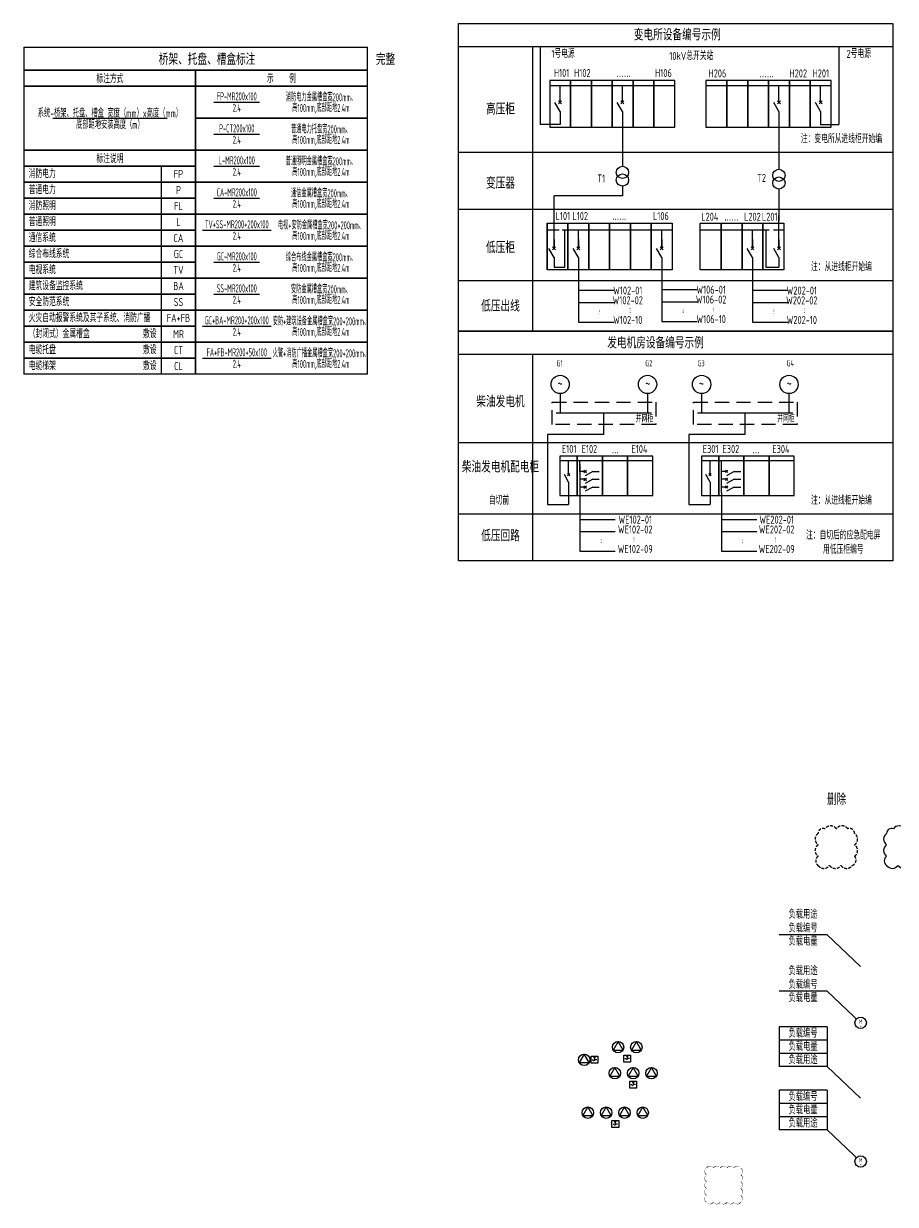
# Model space of a CAD drawing. Header units: millimetres. Extents: x -1040173 to 349982, y -145921 to 298175.
# Drawn here: x -522393 to -484256, y 15958 to 67614 of the extents above; entities that cross this region are included whole.
import ezdxf
from ezdxf.enums import TextEntityAlignment as Align

# ---------------------------------------------------------------- set-up
doc = ezdxf.new("R2010")
doc.units = ezdxf.units.MM
doc.header["$LTSCALE"] = 500
doc.header["$MEASUREMENT"] = 0
doc.linetypes.add('HIDDEN', pattern=[0.375, 0.25, -0.125])
doc.layers.get('0').update_dxf_attribs({"color": 255, "linetype": 'CONTINUOUS'})
doc.layers.get('DEFPOINTS').update_dxf_attribs({"linetype": 'CONTINUOUS'})
for name, color, linetype in [('0E-SY-L', 7, 'CONTINUOUS'), ('E-POWR-EQPM', 3, 'CONTINUOUS'), ('E-UNIV-DIAG', 2, 'CONTINUOUS'), ('E-UNIV-EL', 140, 'CONTINUOUS'), ('E-UNIV-NOTE', 6, 'CONTINUOUS')]:
    doc.layers.add(name, color=color, linetype=linetype)
for name, color, linetype, plot in [('AI-圈注', 1, 'CONTINUOUS', False), ('AI-总线校核', 1, 'CONTINUOUS', False), ('AI-提资比对', 1, 'CONTINUOUS', False)]:
    doc.layers.add(name, color=color, linetype=linetype, plot=plot)
doc.styles.add('TH-STYLE3', font='tssdeng.shx', dxfattribs={"width": 0.7, "bigfont": 'tssdchn.shx'})

# ---------------------------------------------------------------- blocks, each defined once
blk = doc.blocks.new('E-BDB054')
blk.add_circle((0, 0), 2.5)
at = {"layer": 'E-UNIV-EL'}
blk.add_lwpolyline([(0, 2.5), (-2.17, -1.25), (2.17, -1.25)], close=True, dxfattribs=at)
blk = doc.blocks.new('单台潜水泵')
at = {"layer": 'E-POWR-EQPM'}
blk.add_blockref('E-BDB054', (0, -2.5), dxfattribs=at)
blk = doc.blocks.new('E-BFAS23-3')
blk.add_lwpolyline([(-1.5, -1.5), (-1.5, 1.5), (1.5, 1.5), (1.5, -1.5)], close=True)
at = {"layer": 'E-UNIV-EL'}
for p, q in [((-1, 0), (-0.5, 0)), ((0, 0.71), (0, 0.51)), ((0, 0.41), (0, 0.26)), ((0, 0.16), (0, 0.01)), ((0.2, 1.08), (0.45, 1.08)), ((0, -0.09), (0, -0.29))]:
    blk.add_line(p, q, dxfattribs=at)
blk.add_lwpolyline([(1, 0), (0.5, 0), (-0.5, -0.58)], dxfattribs=at)
blk.add_lwpolyline([(0, 1.46, -0.533333), (0, 0.71, -0.533333)], format="xyb", close=True, dxfattribs=at)
blk = doc.blocks.new('*U642')
for p in [(0, 0), (8, 0)]:
    blk.add_blockref('单台潜水泵', p)
at = {"layer": 'E-POWR-EQPM'}
blk.add_blockref('E-BFAS23-3', (4, -7.5), dxfattribs=at)
blk = doc.blocks.new('*U644')
for p in [(0, 0), (8, 0), (16, 0)]:
    blk.add_blockref('单台潜水泵', p)
at = {"layer": 'E-POWR-EQPM'}
blk.add_blockref('E-BFAS23-3', (8, -7.5), dxfattribs=at)
blk = doc.blocks.new('*U646')
for p in [(0, 0), (8, 0), (16, 0), (24, 0)]:
    blk.add_blockref('单台潜水泵', p)
at = {"layer": 'E-POWR-EQPM'}
blk.add_blockref('E-BFAS23-3', (12, -7.5), dxfattribs=at)
blk = doc.blocks.new('单台潜水泵1')
at = {"layer": 'E-POWR-EQPM'}
for name, p in [('E-BDB054', (0, -2.5)), ('E-BFAS23-3', (4.5, -2.5))]:
    blk.add_blockref(name, p, dxfattribs=at)
blk = doc.blocks.new('THHZXT_fault')
at = {"layer": 'AI-总线校核'}
blk.add_lwpolyline([(-750, -750, 0, 30, 0.520567), (-450, -750, 0, 30, 0.520567), (-150, -750, 0, 30, 0.520567), (150, -750, 0, 30, 0.520567), (450, -750, 0, 30, 0.520567), (750, -750, 0, 30, 0.520567), (750, -450, 0, 30, 0.520567), (750, -150, 0, 30, 0.520567), (750, 150, 0, 30, 0.520567), (750, 450, 0, 30, 0.520567), (750, 750, 0, 30, 0.520567), (450, 750, 0, 30, 0.520567), (150, 750, 0, 30, 0.520567), (-150, 750, 0, 30, 0.520567), (-450, 750, 0, 30, 0.520567), (-750, 750, 0, 30, 0.520567), (-750, 450, 0, 30, 0.520567), (-750, 150, 0, 30, 0.520567), (-750, -150, 0, 30, 0.520567), (-750, -450, 0, 30, 0.520567)], format="xyseb", close=True, dxfattribs=at)
blk = doc.blocks.new('*U637')
at = {"layer": 'E-UNIV-DIAG', "color": 1}
for q in [(-35.7, 13.78), (0, 0)]:
    blk.add_line((-14.7, 13.78), q, dxfattribs=at)
at = {"layer": 'DEFPOINTS', "style": 'TH-STYLE3', "width": 0.7}
blk.add_attdef('负载用途', text='', height=3.5, dxfattribs=at).set_placement((-25.2, 22.68), align=Align.MIDDLE_CENTER)
at = {"layer": 'E-UNIV-NOTE', "style": 'TH-STYLE3', "width": 0.7}
for tag, p in [('负载编号', (-25.2, 16.68)), ('负载电量', (-25.2, 10.88))]:
    blk.add_attdef(tag, text='', height=3.5, dxfattribs=at).set_placement(p, align=Align.MIDDLE_CENTER)
blk = doc.blocks.new('E-BDB052')
blk.add_circle((0, 0), 2.5)
at = {"layer": 'E-UNIV-EL', "style": 'TH-STYLE3', "width": 0.7}
for s, p in [('M', (0, 0.5)), ('~', (0, -1.5))]:
    blk.add_text(s, height=1.8, dxfattribs=at).set_placement(p, align=Align.MIDDLE)
blk = doc.blocks.new('*U638')
at = {"layer": 'E-UNIV-DIAG', "color": 1}
for q in [(-35.7, 13.78), (0, 0)]:
    blk.add_line((-14.7, 13.78), q, dxfattribs=at)
at = {"layer": 'DEFPOINTS', "style": 'TH-STYLE3', "width": 0.7}
blk.add_attdef('负载用途', text='', height=3.5, dxfattribs=at).set_placement((-25.2, 22.68), align=Align.MIDDLE_CENTER)
at = {"layer": 'E-UNIV-NOTE', "style": 'TH-STYLE3', "width": 0.7}
for tag, p in [('负载编号', (-25.2, 16.68)), ('负载电量', (-25.2, 10.88))]:
    blk.add_attdef(tag, text='', height=3.5, dxfattribs=at).set_placement(p, align=Align.MIDDLE_CENTER)
blk.add_wipeout([(2.5, 0), (2.48, 0.31), (2.42, 0.62), (2.32, 0.92), (2.19, 1.2), (2.02, 1.47), (1.82, 1.71), (1.59, 1.93), (1.34, 2.11), (1.06, 2.26), (0.77, 2.38), (0.47, 2.46), (0.16, 2.5), (-0.16, 2.5), (-0.47, 2.46), (-0.77, 2.38), (-1.06, 2.26), (-1.34, 2.11), (-1.59, 1.93), (-1.82, 1.71), (-2.02, 1.47), (-2.19, 1.2), (-2.32, 0.92), (-2.42, 0.62), (-2.48, 0.31), (-2.5, 0), (-2.48, -0.31), (-2.42, -0.62), (-2.32, -0.92), (-2.19, -1.2), (-2.02, -1.47), (-1.82, -1.71), (-1.59, -1.93), (-1.34, -2.11), (-1.06, -2.26), (-0.77, -2.38), (-0.47, -2.46), (-0.16, -2.5), (0.16, -2.5), (0.47, -2.46), (0.77, -2.38), (1.06, -2.26), (1.34, -2.11), (1.59, -1.93), (1.82, -1.71), (2.02, -1.47), (2.19, -1.2), (2.32, -0.92), (2.42, -0.62), (2.48, -0.31)]).dxf.layer = 'E-POWR-EQPM'
at = {"layer": 'E-POWR-EQPM'}
blk.add_blockref('E-BDB052', (0, 0), dxfattribs=at)
blk = doc.blocks.new('*U648')
at = {"layer": 'E-UNIV-DIAG', "color": 1}
for p, q in [((-14.7, 31.18), (-35.7, 31.18)), ((-35.7, 31.18), (-35.7, 13.78)), ((-14.7, 31.18), (-14.7, 13.78)), ((-14.7, 25.38), (-35.7, 25.38)), ((-14.7, 19.58), (-35.7, 19.58)), ((-14.7, 13.78), (-35.7, 13.78)), ((-14.7, 13.78), (0, 0))]:
    blk.add_line(p, q, dxfattribs=at)
at = {"layer": 'E-UNIV-NOTE', "style": 'TH-STYLE3', "width": 0.7}
for tag, p in [('负载编号', (-25.2, 28.28)), ('负载电量', (-25.2, 22.48)), ('负载用途', (-25.2, 16.68))]:
    blk.add_attdef(tag, text='', height=3.5, dxfattribs=at).set_placement(p, align=Align.MIDDLE_CENTER)
blk = doc.blocks.new('*U649')
at = {"layer": 'E-UNIV-DIAG', "color": 1}
for p, q in [((-14.7, 31.18), (-35.7, 31.18)), ((-35.7, 31.18), (-35.7, 13.78)), ((-14.7, 31.18), (-14.7, 13.78)), ((-14.7, 25.38), (-35.7, 25.38)), ((-14.7, 19.58), (-35.7, 19.58)), ((-14.7, 13.78), (-35.7, 13.78)), ((-14.7, 13.78), (0, 0))]:
    blk.add_line(p, q, dxfattribs=at)
at = {"layer": 'E-UNIV-NOTE', "style": 'TH-STYLE3', "width": 0.7}
for tag, p in [('负载编号', (-25.2, 28.28)), ('负载电量', (-25.2, 22.48)), ('负载用途', (-25.2, 16.68))]:
    blk.add_attdef(tag, text='', height=3.5, dxfattribs=at).set_placement(p, align=Align.MIDDLE_CENTER)
blk.add_wipeout([(2.5, 0), (2.48, 0.31), (2.42, 0.62), (2.32, 0.92), (2.19, 1.2), (2.02, 1.47), (1.82, 1.71), (1.59, 1.93), (1.34, 2.11), (1.06, 2.26), (0.77, 2.38), (0.47, 2.46), (0.16, 2.5), (-0.16, 2.5), (-0.47, 2.46), (-0.77, 2.38), (-1.06, 2.26), (-1.34, 2.11), (-1.59, 1.93), (-1.82, 1.71), (-2.02, 1.47), (-2.19, 1.2), (-2.32, 0.92), (-2.42, 0.62), (-2.48, 0.31), (-2.5, 0), (-2.48, -0.31), (-2.42, -0.62), (-2.32, -0.92), (-2.19, -1.2), (-2.02, -1.47), (-1.82, -1.71), (-1.59, -1.93), (-1.34, -2.11), (-1.06, -2.26), (-0.77, -2.38), (-0.47, -2.46), (-0.16, -2.5), (0.16, -2.5), (0.47, -2.46), (0.77, -2.38), (1.06, -2.26), (1.34, -2.11), (1.59, -1.93), (1.82, -1.71), (2.02, -1.47), (2.19, -1.2), (2.32, -0.92), (2.42, -0.62), (2.48, -0.31)]).dxf.layer = 'E-POWR-EQPM'
at = {"layer": 'E-POWR-EQPM'}
blk.add_blockref('E-BDB052', (0, 0), dxfattribs=at)

msp = doc.modelspace()

# ---------------------------------------------------------------- linework, layer by layer
at = {"layer": '0E-SY-L', "color": 3, "ltscale": 1.5}
for p, q in [((-489351, 63766), (-489351, 61243)), ((-489351, 60375), (-489351, 58990)), ((-489351, 57784), (-489351, 59226)), ((-490510, 57784), (-490510, 58585)), ((-489925, 58585), (-489925, 56953)), ((-490510, 57384), (-490510, 54551)), ((-489351, 57384), (-489351, 56953)), ((-489925, 56953), (-489351, 56953)), ((-490510, 55948), (-488962, 55948)), ((-490510, 55410), (-488962, 55410)), ((-490510, 54551), (-488962, 54551))]:
    msp.add_line(p, q, dxfattribs=at)
at = {"layer": '0E-SY-L', "ltscale": 1.5}
for p, q in [((-490510, 58168), (-490510, 57784)), ((-489351, 58168), (-489351, 57784))]:
    msp.add_line(p, q, dxfattribs=at)
at = {"layer": '0E-SY-L'}
for p, q in [((-498920, 51429), (-498920, 50583)), ((-495099, 51429), (-495099, 50583)), ((-492733, 51429), (-492733, 50583)), ((-488912, 51429), (-488912, 50583))]:
    msp.add_line(p, q, dxfattribs=at)
at = {"layer": '0E-SY-L', "color": 3, "ltscale": 1.5, "const_width": 64}
for points in [[(-492790, 58585), (-489765, 58585)], [(-489598, 58585), (-489142, 58585)]]:
    msp.add_lwpolyline(points, dxfattribs=at)
at = {"layer": 'AI-提资比对', "color": 1, "linetype": 'HIDDEN'}
msp.add_lwpolyline([(-487639, 30788, 0.520567), (-487139, 30788, 0.520567), (-486639, 30788, 0.520567), (-486139, 30788, 0.520567), (-486039, 31188, 0.520567), (-486039, 31688, 0.520567), (-486039, 32188, 0.520567), (-486339, 32388, 0.520567), (-486839, 32388, 0.520567), (-487339, 32388, 0.520567), (-487639, 32188, 0.520567), (-487639, 31688, 0.520567), (-487639, 31188, 0.520567)], format="xyb", close=True, dxfattribs=at)
at = {"layer": 'AI-提资比对', "color": 1, "linetype": 'Continuous'}
msp.add_lwpolyline([(-484639, 30788, 0.520567), (-484139, 30788, 0.520567), (-483639, 30788, 0.520567), (-483139, 30788, 0.520567), (-483039, 31188, 0.520567), (-483039, 31688, 0.520567), (-483039, 32188, 0.520567), (-483339, 32388, 0.520567), (-483839, 32388, 0.520567), (-484339, 32388, 0.520567), (-484639, 32188, 0.520567), (-484639, 31688, 0.520567), (-484639, 31188, 0.520567)], format="xyb", close=True, dxfattribs=at)
at = {"layer": 'E-POWR-EQPM'}
for p, q in [((-499794, 66614), (-499794, 63198)), ((-486736, 66614), (-486736, 63198)), ((-498925, 64166), (-498925, 64896)), ((-496198, 64166), (-496198, 64896)), ((-489351, 64166), (-489351, 64896)), ((-487527, 64166), (-487527, 64896)), ((-498925, 63766), (-498925, 63198)), ((-487527, 63766), (-487527, 63198)), ((-498925, 63198), (-499794, 63198)), ((-487527, 63198), (-486736, 63198)), ((-496198, 60505), (-496198, 60085)), ((-496198, 60085), (-499190, 60085)), ((-498718, 56953), (-498718, 58585)), ((-499190, 56953), (-498718, 56953)), ((-498056, 45921), (-496509, 45921)), ((-491870, 45921), (-490323, 45921)), ((-498056, 45388), (-496509, 45388)), ((-491870, 45388), (-490323, 45388)), ((-498056, 44529), (-496509, 44529)), ((-491870, 44529), (-490323, 44529))]:
    msp.add_line(p, q, dxfattribs=at)
at = {"layer": 'E-POWR-EQPM', "linetype": 'Continuous'}
for p, q in [((-498925, 63766), (-499149, 64165)), ((-498862, 64229), (-498987, 64103)), ((-498987, 64229), (-498862, 64103)), ((-496198, 63766), (-496423, 64165)), ((-496136, 64229), (-496261, 64103)), ((-496261, 64229), (-496136, 64103)), ((-489351, 63766), (-489575, 64165)), ((-489288, 64229), (-489413, 64103)), ((-489413, 64229), (-489288, 64103)), ((-487527, 63766), (-487751, 64165)), ((-487464, 64229), (-487589, 64103)), ((-487589, 64229), (-487464, 64103)), ((-499190, 57384), (-499415, 57782)), ((-499128, 57846), (-499253, 57721)), ((-499253, 57846), (-499128, 57721)), ((-498125, 57384), (-498349, 57782)), ((-498062, 57846), (-498187, 57721)), ((-498187, 57846), (-498062, 57721)), ((-494477, 57384), (-494702, 57782)), ((-494415, 57846), (-494540, 57721)), ((-494540, 57846), (-494415, 57721)), ((-490510, 57384), (-490734, 57782)), ((-490447, 57846), (-490572, 57721)), ((-490572, 57846), (-490447, 57721)), ((-489351, 57384), (-489575, 57782)), ((-489288, 57846), (-489413, 57721)), ((-489413, 57846), (-489288, 57721))]:
    msp.add_line(p, q, dxfattribs=at)
at = {"layer": 'E-POWR-EQPM', "ltscale": 1.5}
for p, q in [((-496198, 63766), (-496198, 61373)), ((-499190, 57784), (-499190, 60085)), ((-498125, 57784), (-498125, 58585)), ((-494477, 57784), (-494477, 58585)), ((-499190, 58168), (-499190, 57784)), ((-498125, 58168), (-498125, 57784)), ((-494477, 58168), (-494477, 57784)), ((-499190, 57384), (-499190, 56953)), ((-498125, 57384), (-498125, 54553)), ((-494477, 57384), (-494477, 54588)), ((-498125, 55950), (-496577, 55950)), ((-494477, 55985), (-492930, 55985)), ((-498125, 55411), (-496577, 55411)), ((-494477, 55446), (-492930, 55446)), ((-498125, 54553), (-496577, 54553)), ((-494477, 54588), (-492930, 54588)), ((-497028, 50583), (-497028, 49645)), ((-490842, 50583), (-490842, 49645)), ((-497028, 49645), (-499472, 49645)), ((-499472, 49645), (-499472, 46581)), ((-490842, 49645), (-493286, 49645)), ((-493286, 49645), (-493286, 46581)), ((-498550, 47884), (-498550, 48492)), ((-498056, 48025), (-498056, 48492)), ((-497880, 48074), (-497776, 47970)), ((-497880, 47970), (-497776, 48074)), ((-492364, 47884), (-492364, 48492)), ((-491869, 48025), (-491869, 48492)), ((-491694, 48074), (-491590, 47970)), ((-491694, 47970), (-491590, 48074)), ((-498550, 47550), (-498737, 47883)), ((-498498, 47936), (-498602, 47832)), ((-498602, 47936), (-498498, 47832)), ((-498550, 47550), (-498550, 46581)), ((-497828, 48022), (-498054, 48022)), ((-497828, 47682), (-498054, 47682)), ((-497880, 47734), (-497776, 47630)), ((-497880, 47630), (-497776, 47734)), ((-497495, 48022), (-497827, 47835)), ((-497495, 47682), (-497827, 47495)), ((-497495, 48022), (-497210, 48022)), ((-497495, 47682), (-497210, 47682)), ((-492364, 47550), (-492551, 47883)), ((-492311, 47936), (-492416, 47832)), ((-492416, 47936), (-492311, 47832)), ((-492364, 47550), (-492364, 46581)), ((-491642, 48022), (-491867, 48022)), ((-491642, 47682), (-491867, 47682)), ((-491694, 47734), (-491590, 47630)), ((-491694, 47630), (-491590, 47734)), ((-491309, 48022), (-491641, 47835)), ((-491309, 47682), (-491641, 47495)), ((-491309, 48022), (-491023, 48022)), ((-491309, 47682), (-491023, 47682)), ((-498056, 47087), (-498056, 44529)), ((-497828, 47341), (-498054, 47341)), ((-497828, 47341), (-498054, 47341)), ((-497880, 47394), (-497776, 47289)), ((-497880, 47289), (-497776, 47394)), ((-497880, 47394), (-497776, 47289)), ((-497880, 47289), (-497776, 47394)), ((-497495, 47341), (-497827, 47154)), ((-497495, 47341), (-497827, 47154)), ((-497495, 47341), (-497210, 47341)), ((-497495, 47341), (-497210, 47341)), ((-491869, 47087), (-491870, 44529)), ((-491642, 47341), (-491867, 47341)), ((-491642, 47341), (-491867, 47341)), ((-491694, 47394), (-491590, 47289)), ((-491694, 47289), (-491590, 47394)), ((-491694, 47394), (-491590, 47289)), ((-491694, 47289), (-491590, 47394)), ((-491309, 47341), (-491641, 47154)), ((-491309, 47341), (-491641, 47154)), ((-491309, 47341), (-491023, 47341)), ((-491309, 47341), (-491023, 47341)), ((-499472, 46581), (-498550, 46581)), ((-493286, 46581), (-492364, 46581))]:
    msp.add_line(p, q, dxfattribs=at)
at = {"layer": 'E-POWR-EQPM'}
for points in [[(-498469, 65130), (-499380, 65130), (-499380, 63077), (-498469, 63077)], [(-497557, 65130), (-498469, 65130), (-498469, 63077), (-497557, 63077)], [(-496645, 65130), (-497557, 65130), (-497557, 63077), (-496645, 63077)], [(-495733, 65130), (-496645, 65130), (-496645, 63077), (-495733, 63077)], [(-494821, 65130), (-495733, 65130), (-495733, 63077), (-494821, 63077)], [(-493909, 65130), (-494821, 65130), (-494821, 63077), (-493909, 63077)], [(-491630, 65130), (-492542, 65130), (-492542, 63077), (-491630, 63077)], [(-490718, 65130), (-491630, 65130), (-491630, 63077), (-490718, 63077)], [(-489806, 65130), (-490718, 65130), (-490718, 63077), (-489806, 63077)], [(-488895, 65130), (-489806, 65130), (-489806, 63077), (-488895, 63077)], [(-487983, 65130), (-488895, 65130), (-488895, 63077), (-487983, 63077)], [(-487071, 65130), (-487983, 65130), (-487983, 63077), (-487071, 63077)], [(-499493, 58891), (-498581, 58891), (-498581, 56838), (-499493, 56838)], [(-498581, 58891), (-497669, 58891), (-497669, 56838), (-498581, 56838)], [(-497669, 58891), (-496757, 58891), (-496757, 56838), (-497669, 56838)], [(-496757, 58891), (-495845, 58891), (-495845, 56838), (-496757, 56838)], [(-495845, 58891), (-494933, 58891), (-494933, 56838), (-495845, 56838)], [(-494933, 58891), (-494021, 58891), (-494021, 56838), (-494933, 56838)], [(-492790, 58891), (-491878, 58891), (-491878, 56838), (-492790, 56838)], [(-491878, 58891), (-490966, 58891), (-490966, 56838), (-491878, 56838)], [(-490966, 58891), (-490054, 58891), (-490054, 56838), (-490966, 56838)], [(-490054, 58891), (-489142, 58891), (-489142, 56838), (-490054, 56838)]]:
    msp.add_lwpolyline(points, close=True, dxfattribs=at)
at = {"layer": 'E-POWR-EQPM', "const_width": 64}
for points in [[(-493909, 64898), (-499380, 64898)], [(-487071, 64898), (-492542, 64898)]]:
    msp.add_lwpolyline(points, dxfattribs=at)
at = {"layer": 'E-POWR-EQPM'}
msp.add_lwpolyline([(-499493, 58891), (-499493, 56838)], dxfattribs=at)
at = {"layer": 'E-POWR-EQPM', "ltscale": 1.5}
for points, const_width in [([(-499493, 58585), (-498954, 58585)], 64), ([(-498834, 58585), (-494021, 58585)], 64), ([(-499104, 50583), (-494915, 50583)], 53.3), ([(-492918, 50583), (-488728, 50583)], 53.3), ([(-494868, 48494), (-498930, 48494)], 53.3), ([(-498056, 47087), (-498056, 48329)], 53.3), ([(-488681, 48494), (-492743, 48494)], 53.3), ([(-491869, 47087), (-491869, 48329)], 53.3)]:
    msp.add_lwpolyline(points, dxfattribs=dict(at, const_width=const_width))
at = {"layer": 'E-POWR-EQPM', "linetype": 'HIDDEN', "ltscale": 5}
for points in [[(-499276, 50073), (-499276, 51054), (-494743, 51054), (-494743, 50073)], [(-493089, 50073), (-493089, 51054), (-488556, 51054), (-488556, 50073)]]:
    msp.add_lwpolyline(points, close=True, dxfattribs=at)
at = {"layer": 'E-POWR-EQPM', "ltscale": 1.5}
for points in [[(-498170, 48687), (-498930, 48687), (-498930, 46976), (-498170, 46976)], [(-497069, 48687), (-498170, 48687), (-498170, 46976), (-497069, 46976)], [(-495969, 48687), (-497069, 48687), (-497069, 46976), (-495969, 46976)], [(-494868, 48687), (-495969, 48687), (-495969, 46976), (-494868, 46976)], [(-491984, 48687), (-492743, 48687), (-492743, 46976), (-491984, 46976)], [(-490883, 48687), (-491984, 48687), (-491984, 46976), (-490883, 46976)], [(-489782, 48687), (-490883, 48687), (-490883, 46976), (-489782, 46976)], [(-488681, 48687), (-489782, 48687), (-489782, 46976), (-488681, 46976)]]:
    msp.add_lwpolyline(points, close=True, dxfattribs=at)
at = {"layer": 'E-POWR-EQPM'}
for centre, radius in [((-496198, 61106), 267), ((-496198, 60771), 267), ((-489351, 60976), 267), ((-489351, 60641), 267), ((-498920, 51829), 400), ((-495099, 51829), 400), ((-492733, 51829), 400), ((-488912, 51829), 400)]:
    msp.add_circle(centre, radius, dxfattribs=at)
at = {"layer": 'E-UNIV-DIAG'}
for p, q in [((-503368, 66614), (-484368, 66614)), ((-500137, 66614), (-500137, 54159)), ((-515868, 65584), (-507368, 65584)), ((-514868, 64884), (-514868, 65584)), ((-514868, 64884), (-507368, 64884)), ((-514868, 63484), (-507368, 63484)), ((-514868, 62084), (-507368, 62084)), ((-514868, 61384), (-514868, 62084)), ((-503368, 61985), (-484368, 61985)), ((-516368, 60684), (-516368, 61384)), ((-516368, 59984), (-516368, 60684)), ((-516368, 59284), (-516368, 59984)), ((-503368, 59497), (-484368, 59497)), ((-516368, 58584), (-516368, 59284)), ((-514868, 59284), (-507368, 59284)), ((-516368, 57884), (-516368, 58584)), ((-516368, 57184), (-516368, 57884)), ((-514868, 57884), (-507368, 57884)), ((-516368, 56484), (-516368, 57184)), ((-516368, 55784), (-516368, 56484)), ((-503368, 56382), (-484368, 56382)), ((-516368, 55084), (-516368, 55784)), ((-516368, 54384), (-516368, 55084)), ((-516368, 53684), (-516368, 54384)), ((-516368, 52984), (-516368, 53684)), ((-516368, 52284), (-516368, 52984)), ((-503368, 53159), (-484368, 53159)), ((-500137, 53159), (-500137, 44109)), ((-503368, 49282), (-484368, 49282)), ((-503368, 46169), (-484368, 46169))]:
    msp.add_line(p, q, dxfattribs=at)
for points in [[(-503368, 67614), (-484368, 67614), (-484368, 54159), (-503368, 54159)], [(-507368, 65584), (-522368, 65584), (-522368, 66584), (-507368, 66584)], [(-514868, 64884), (-522368, 64884), (-522368, 65584), (-514868, 65584)], [(-507368, 64884), (-514868, 64884), (-514868, 65584), (-507368, 65584)], [(-514868, 62084), (-522368, 62084), (-522368, 64884), (-514868, 64884)], [(-514868, 64884), (-507368, 64884), (-507368, 63484), (-514868, 63484)], [(-514868, 63484), (-507368, 63484), (-507368, 62084), (-514868, 62084)], [(-514868, 61384), (-522368, 61384), (-522368, 62084), (-514868, 62084)], [(-514868, 62084), (-507368, 62084), (-507368, 60684), (-514868, 60684)], [(-514868, 60684), (-522368, 60684), (-522368, 61384), (-514868, 61384)], [(-514868, 59984), (-522368, 59984), (-522368, 60684), (-514868, 60684)], [(-514868, 60684), (-507368, 60684), (-507368, 59284), (-514868, 59284)], [(-514868, 59284), (-522368, 59284), (-522368, 59984), (-514868, 59984)], [(-514868, 58584), (-522368, 58584), (-522368, 59284), (-514868, 59284)], [(-514868, 59284), (-507368, 59284), (-507368, 57884), (-514868, 57884)], [(-514868, 57884), (-522368, 57884), (-522368, 58584), (-514868, 58584)], [(-514868, 57184), (-522368, 57184), (-522368, 57884), (-514868, 57884)], [(-514868, 57884), (-507368, 57884), (-507368, 56484), (-514868, 56484)], [(-514868, 56484), (-522368, 56484), (-522368, 57184), (-514868, 57184)], [(-514868, 55784), (-522368, 55784), (-522368, 56484), (-514868, 56484)], [(-514868, 56484), (-507368, 56484), (-507368, 55084), (-514868, 55084)], [(-514868, 55084), (-522368, 55084), (-522368, 55784), (-514868, 55784)], [(-514868, 54384), (-522368, 54384), (-522368, 55084), (-514868, 55084)], [(-514868, 55084), (-507368, 55084), (-507368, 53684), (-514868, 53684)], [(-514868, 53684), (-522368, 53684), (-522368, 54384), (-514868, 54384)], [(-503368, 54159), (-484368, 54159), (-484368, 44109), (-503368, 44109)], [(-514868, 52984), (-522368, 52984), (-522368, 53684), (-514868, 53684)], [(-514868, 53684), (-507368, 53684), (-507368, 52284), (-514868, 52284)], [(-514868, 52284), (-522368, 52284), (-522368, 52984), (-514868, 52984)]]:
    msp.add_lwpolyline(points, close=True, dxfattribs=at)
at = {"layer": 'E-UNIV-DIAG', "const_width": 50}
msp.add_lwpolyline([(-507368, 52284), (-522368, 52284), (-522368, 66584), (-507368, 66584)], close=True, dxfattribs=at)
at = {"layer": 'E-UNIV-NOTE'}
for p, q in [((-514067, 64184), (-512067, 64184)), ((-521118, 63484), (-516118, 63484)), ((-514067, 62784), (-512067, 62784)), ((-514067, 61384), (-512067, 61384)), ((-514067, 59984), (-512067, 59984)), ((-514567, 58584), (-511567, 58584)), ((-514067, 57184), (-512067, 57184)), ((-514067, 55784), (-512067, 55784)), ((-514567, 54384), (-511567, 54384)), ((-514567, 52984), (-511567, 52984))]:
    msp.add_line(p, q, dxfattribs=at)

# ---------------------------------------------------------------- block references
at = {"xscale": 100, "yscale": 100, "zscale": 100}
msp.add_blockref('*U637', (-485777, 26371), dxfattribs=at).add_auto_attribs({'负载编号': '负载编号', '负载电量': '负载电量', '负载用途': '负载用途'})
at = {"layer": 'AI-圈注'}
msp.add_blockref('THHZXT_fault', (-491771, 16801), dxfattribs=at)
at = {"layer": 'E-POWR-EQPM', "xscale": 100, "yscale": 100, "zscale": 100}
for name, p in [('*U642', (-496388, 23087)), ('单台潜水泵1', (-497869, 22535)), ('*U646', (-497709, 20221))]:
    msp.add_blockref(name, p, dxfattribs=at)
at = {"layer": 'E-POWR-EQPM', "color": 100, "xscale": 100, "yscale": 100, "zscale": 100}
msp.add_blockref('*U644', (-496529, 21949), dxfattribs=at)

# ---------------------------------------------------------------- texts
at = {"layer": '0E-SY-L', "color": 3, "ltscale": 1.5, "style": 'TH-STYLE3', "width": 0.65}
msp.add_text('…', height=267, rotation=90, dxfattribs=at).set_placement((-489549, 55006), align=Align.CENTER)
at = {"layer": 'E-POWR-EQPM', "style": 'TH-STYLE3', "width": 0.65}
for p in [(-497172, 55008), (-493516, 55043), (-497104, 44984), (-490917, 44984)]:
    msp.add_text('…', height=267, rotation=90, dxfattribs=at).set_placement(p, align=Align.CENTER)
at = {"layer": 'E-POWR-EQPM', "linetype": 'HIDDEN', "ltscale": 1.5, "style": 'TH-STYLE3', "width": 0.65}
for p in [(-498925, 51582), (-495088, 51582), (-492739, 51582), (-488901, 51582)]:
    msp.add_text('~', height=533, dxfattribs=at).set_placement(p, align=Align.CENTER)
at = {"layer": 'E-UNIV-NOTE', "style": 'TH-STYLE3'}
for s, height, width, p in [('变电所设备编号示例', 500, 0.65, (-493798, 67155)), ('桥架、托盘、槽盒标注', 500, 0.65, (-514368, 66084)), ('完整', 500, 0.65, (-506559, 66084)), ('标注方式', 350, 0.65, (-518618, 65234)), ('示    例', 350, 0.65, (-511118, 65234)), ('FP-MR200x100', 350, 0.5, (-513067, 64434)), ('消防电力金属槽盒宽200mm、', 350, 0.5, (-509387, 64434)), ('2.4', 350, 0.5, (-513067, 63934)), ('高100mm,底部距地2.4m', 350, 0.5, (-509387, 63934)), ('高压柜', 500, 0.65, (-501532, 63908)), ('系统-桥架、托盘、槽盒 宽度（mm）x高度（mm）', 350, 0.6, (-518618, 63734)), ('底部距地安装高度（m）', 350, 0.6, (-518618, 63234)), ('P-CT200x100', 350, 0.5, (-513067, 63034)), ('普通电力托盘宽200mm、', 350, 0.5, (-509387, 63034)), ('2.4', 350, 0.5, (-513067, 62534)), ('高100mm,底部距地2.4m', 350, 0.5, (-509387, 62534)), ('标注说明', 350, 0.65, (-518618, 61734)), ('L-MR200x100', 350, 0.5, (-513067, 61634)), ('普通照明金属槽盒宽200mm、', 350, 0.5, (-509387, 61634)), ('FP', 350, 0.65, (-515618, 61034)), ('2.4', 350, 0.5, (-513067, 61134)), ('高100mm,底部距地2.4m', 350, 0.5, (-509387, 61134)), ('P', 350, 0.65, (-515618, 60334)), ('变压器', 500, 0.65, (-501532, 60669)), ('CA-MR200x100', 350, 0.5, (-513067, 60234)), ('通信金属槽盒宽200mm、', 350, 0.5, (-509387, 60234)), ('高100mm,底部距地2.4m', 350, 0.5, (-509387, 59734)), ('FL', 350, 0.65, (-515618, 59634)), ('2.4', 350, 0.5, (-513067, 59734)), ('L', 350, 0.65, (-515618, 58934)), ('TV+SS-MR200+200x100', 350, 0.5, (-513067, 58834)), ('电视+安防金属槽盒宽200+200mm、', 350, 0.5, (-509387, 58834)), ('CA', 350, 0.65, (-515618, 58234)), ('2.4', 350, 0.5, (-513067, 58334)), ('高100mm,底部距地2.4m', 350, 0.5, (-509387, 58334)), ('低压柜', 500, 0.65, (-501532, 57849)), ('GC', 350, 0.65, (-515618, 57534)), ('GC-MR200x100', 350, 0.5, (-513067, 57434)), ('综合布线金属槽盒宽200mm、', 350, 0.5, (-509387, 57434)), ('TV', 350, 0.65, (-515618, 56834)), ('2.4', 350, 0.5, (-513067, 56934)), ('高100mm,底部距地2.4m', 350, 0.5, (-509387, 56934)), ('BA', 350, 0.65, (-515618, 56134)), ('SS-MR200x100', 350, 0.5, (-513067, 56034)), ('安防金属槽盒宽200mm、', 350, 0.5, (-509387, 56034)), ('SS', 350, 0.65, (-515618, 55434)), ('2.4', 350, 0.5, (-513067, 55534)), ('高100mm,底部距地2.4m', 350, 0.5, (-509387, 55534)), ('低压出线', 500, 0.65, (-501532, 55290)), ('FA+FB', 350, 0.65, (-515618, 54734)), ('GC+BA-MR200+200x100', 350, 0.5, (-513067, 54634)), ('安防+建筑设备金属槽盒宽200+200mm、', 350, 0.5, (-509387, 54634)), ('2.4', 350, 0.5, (-513067, 54134)), ('高100mm,底部距地2.4m', 350, 0.5, (-509387, 54134)), ('MR', 350, 0.65, (-515618, 54034)), ('发电机房设备编号示例', 500, 0.65, (-494749, 53680)), ('CT', 350, 0.65, (-515618, 53334)), ('FA+FB-MR200+50x100', 350, 0.5, (-513067, 53234)), ('火警+消防广播金属槽盒宽200+200mm、', 350, 0.5, (-509387, 53234)), ('CL', 350, 0.65, (-515618, 52634)), ('2.4', 350, 0.5, (-513067, 52734)), ('高100mm,底部距地2.4m', 350, 0.5, (-509387, 52734)), ('柴油发电机', 500, 0.65, (-501532, 51108)), ('柴油发电机配电柜', 500, 0.65, (-501532, 48251)), ('低压回路', 500, 0.65, (-501532, 45240)), ('删除', 500, 0.7, (-486825, 33714))]:
    msp.add_text(s, height=height, dxfattribs=dict(at, width=width)).set_placement(p, align=Align.MIDDLE)
at = {"layer": 'E-UNIV-NOTE', "style": 'TH-STYLE3', "width": 0.65}
for s, p in [('1号电源', (-498797, 66116)), ('10kV总开关站', (-493182, 66024)), ('2号电源', (-485859, 66116)), ('H101', (-498858, 65278)), ('H102', (-497950, 65278)), ('H106', (-494403, 65278)), ('H206', (-492042, 65261)), ('H202', (-488505, 65261)), ('H201', (-487519, 65261)), ('……', (-496141, 65278)), ('……', (-489887, 65261)), ('注：变电所从进线柜开始编', (-486616, 62391)), ('T1', (-497121, 60663)), ('T2', (-490111, 60690)), ('L101', (-498804, 59021)), ('L102', (-498043, 59021)), ('……', (-496338, 59021)), ('L106', (-494514, 59021)), ('L204', (-492373, 58990)), ('……', (-491429, 58990)), ('L202', (-490511, 58990)), ('L201', (-489755, 58990)), ('注：从进线柜开始编', (-486616, 56789)), ('W102-01', (-495964, 55763)), ('W106-01', (-492316, 55798)), ('W202-01', (-488349, 55761)), ('W102-02', (-495964, 55334)), ('W106-02', (-492316, 55369)), ('W202-02', (-488349, 55332)), ('W102-10', (-495964, 54475)), ('W106-10', (-492316, 54510)), ('W202-10', (-488349, 54474)), ('E101', (-498527, 48831)), ('E102', (-497639, 48831)), ('E104', (-495451, 48831)), ('E301', (-492341, 48831)), ('E302', (-491452, 48831)), ('E304', (-489264, 48831)), ('…', (-496506, 48818)), ('…', (-490359, 48818)), ('自切前', (-501600, 46575)), ('注：从进线柜开始编', (-486616, 46575)), ('WE102-01', (-495636, 45739)), ('WE202-01', (-489450, 45739)), ('WE102-02', (-495636, 45310)), ('WE202-02', (-489450, 45310)), ('注：自切后的应急配电屏', (-486537, 45050)), ('WE102-09', (-495636, 44452)), ('WE202-09', (-489450, 44452)), ('用低压柜编号', (-486537, 44423))]:
    msp.add_text(s, height=350, dxfattribs=at).set_placement(p, align=Align.CENTER)
for s, p in [('消防电力', (-522168, 61034)), ('普通电力', (-522168, 60334)), ('消防照明', (-522168, 59634)), ('普通照明', (-522168, 58934)), ('通信系统', (-522168, 58234)), ('综合布线系统', (-522168, 57534)), ('电视系统', (-522168, 56834)), ('建筑设备监控系统', (-522168, 56134)), ('安全防范系统', (-522168, 55434)), ('火灾自动报警系统及其子系统、消防广播', (-522168, 54734)), ('（封闭式）金属槽盒', (-522168, 54034)), ('敷设', (-517168, 54034)), ('电缆托盘', (-522168, 53334)), ('敷设', (-517168, 53334)), ('电缆梯架', (-522168, 52634)), ('敷设', (-517168, 52634))]:
    msp.add_text(s, height=350, dxfattribs=at).set_placement(p, align=Align.MIDDLE_LEFT)
for p in [(-495839, 55063), (-492184, 55098), (-488216, 55061), (-495673, 45032), (-489486, 45032)]:
    msp.add_text('…', height=267, rotation=90, dxfattribs=at).set_placement(p, align=Align.CENTER)
at = {"layer": 'E-UNIV-NOTE', "linetype": 'Continuous', "style": 'TH-STYLE3', "width": 0.65}
for s, height, p in [('G1', 266.7, (-498943, 52622)), ('G2', 266.7, (-495043, 52622)), ('G3', 266.7, (-492756, 52622)), ('G4', 266.7, (-488857, 52622)), ('并网柜', 300, (-495232, 50178)), ('并网柜', 300, (-489045, 50178))]:
    msp.add_text(s, height=height, dxfattribs=at).set_placement(p, align=Align.CENTER)

# ---------------------------------------------------------------- next in the draw order: block references
at = {"color": 5, "linetype": 'Continuous', "xscale": 100, "yscale": 100, "zscale": 100}
msp.add_blockref('*U638', (-485777, 23901), dxfattribs=at).add_auto_attribs({'负载编号': '负载编号', '负载电量': '负载电量', '负载用途': '负载用途'})

# ---------------------------------------------------------------- next in the draw order: block references
msp.add_blockref('*U648', (-485777, 20608), dxfattribs=at).add_auto_attribs({'负载编号': '负载编号', '负载电量': '负载电量', '负载用途': '负载用途'})

# ---------------------------------------------------------------- next in the draw order: block references
msp.add_blockref('*U649', (-485777, 17835), dxfattribs=at).add_auto_attribs({'负载编号': '负载编号', '负载电量': '负载电量', '负载用途': '负载用途'})

doc.saveas('drawing.dxf')
